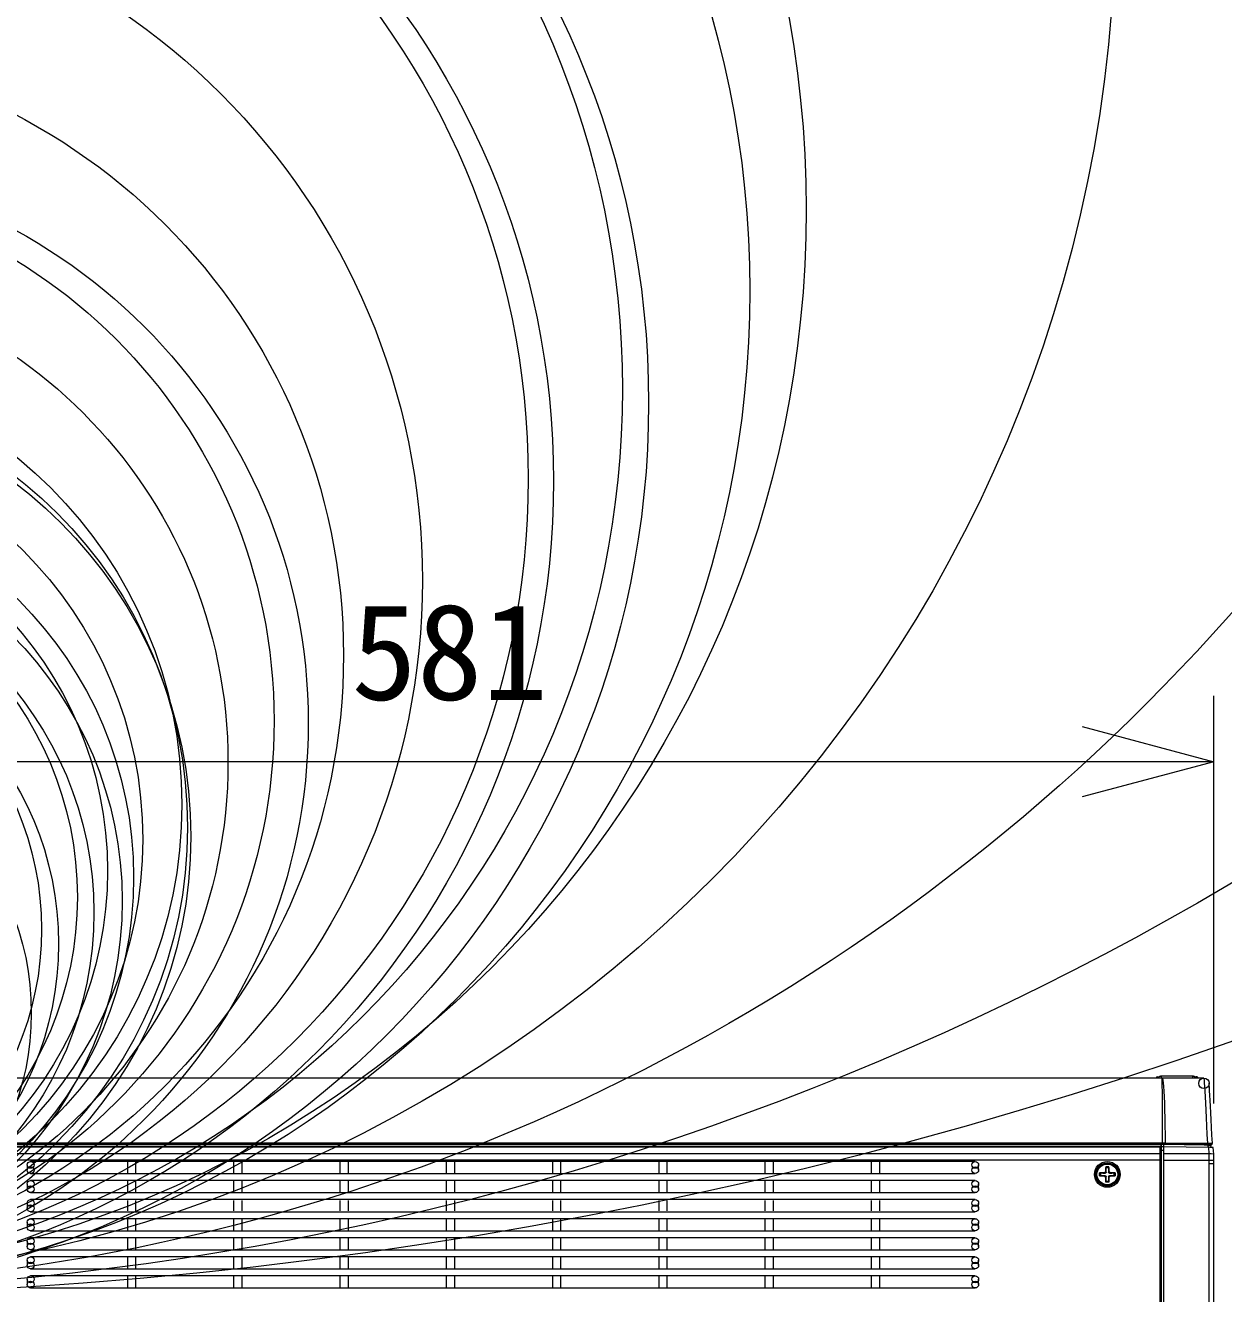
# Model space of a CAD drawing. Units: millimetres, scale not verified. Extents: x -78 to 92, y -146 to 196.
# Drawn here: x 12.45 to 35.23, y 25.14 to 49.25 of the extents above; entities that cross this region are included whole.
import ezdxf
from ezdxf.enums import TextEntityAlignment as Align

# ---------------------------------------------------------------- set-up
doc = ezdxf.new("R2010")
doc.units = ezdxf.units.MM
doc.header["$LTSCALE"] = 0.125
for name, color, linetype, lineweight in [('0-0_0', 7, 'Continuous', 20), ('0-4_GAIKEI', 1, 'Continuous', 18), ('0-5_SUNPO', 7, 'Continuous', 20)]:
    doc.layers.add(name, color=color, linetype=linetype, lineweight=lineweight)
doc.styles.add('ＭＳ ゴシック', font='')
doc.styles.get('ＭＳ ゴシック').set_extended_font_data('MS Gothic')

# ---------------------------------------------------------------- blocks, each defined once
blk = doc.blocks.new('_Open30')
at = {"layer": '0-0_0'}
blk.add_line((0, 0), (-1, 0), dxfattribs=at)
blk.add_lwpolyline([(-1, 0.26795), (0, 0), (-1, -0.26795)], dxfattribs=at)
blk = doc.blocks.new('D3')
at = {"layer": '0-5_SUNPO'}
for p, q in [((99.5296, 342.2495), (99.5296, 349.9957)), ((97.0296, 348.7457), (72.9899, 348.7457))]:
    blk.add_line(p, q, dxfattribs=at)
at = {"layer": '0-5_SUNPO', "xscale": 2.5, "yscale": 2.5}
blk.add_blockref('_Open30', (99.5296, 348.7457), dxfattribs=at)
at = {"layer": '0-5_SUNPO', "style": 'ＭＳ ゴシック'}
blk.add_text('581', height=1.833, dxfattribs=at).set_placement((83.1348, 349.3707), align=Align.BOTTOM_LEFT)

msp = doc.modelspace()

# ---------------------------------------------------------------- linework, layer by layer
at = {"layer": '0-4_GAIKEI', "color": 7}
msp.add_line((34.8528, 29.2336), (9.1599, 29.2336), dxfattribs=at)
at = {"layer": '0-4_GAIKEI'}
for p, q in [((9.1413, 27.9986), (35.0097, 27.9986)), ((9.143, 27.9783), (34.0398, 27.9783)), ((34.0413, 27.9835), (34.0413, 20.3094)), ((34.0914, 20.3085), (34.0914, 27.9727)), ((34.8052, 27.9603), (34.8047, 27.9711)), ((34.0247, 27.9344), (34.0398, 27.9192)), ((34.0914, 27.8585), (34.0413, 27.8585)), ((34.0379, 27.6754), (9.1449, 27.6754))]:
    msp.add_line(p, q, dxfattribs=at)
at = {"layer": '0-4_GAIKEI', "color": 8}
for p, q in [((12.483, 27.5835), (12.483, 27.4835)), ((30.5053, 27.6477), (12.5472, 27.6477)), ((14.393, 27.4327), (14.393, 27.6344)), ((14.5429, 27.6344), (14.5429, 27.4327)), ((16.4131, 27.4327), (16.4131, 27.6344)), ((16.563, 27.6344), (16.563, 27.4327)), ((18.4331, 27.4327), (18.4331, 27.6344)), ((18.583, 27.6344), (18.583, 27.4327)), ((20.4532, 27.4327), (20.4532, 27.6344)), ((20.6029, 27.6344), (20.6029, 27.4327)), ((22.4731, 27.4327), (22.4731, 27.6344)), ((22.6229, 27.6344), (22.6229, 27.4327)), ((24.4931, 27.4327), (24.4931, 27.6344)), ((24.6429, 27.6344), (24.6429, 27.4327)), ((26.5131, 27.4327), (26.5131, 27.6344)), ((26.6629, 27.6344), (26.6629, 27.4327)), ((28.5331, 27.4327), (28.5331, 27.6344)), ((28.6829, 27.6344), (28.6829, 27.4327)), ((30.5697, 27.4835), (30.5697, 27.5835)), ((12.5472, 27.4193), (30.5053, 27.4193)), ((30.5053, 27.2853), (12.5472, 27.2853)), ((14.393, 27.0702), (14.393, 27.272)), ((14.5429, 27.272), (14.5429, 27.0702)), ((16.4131, 27.0702), (16.4131, 27.272)), ((16.563, 27.272), (16.563, 27.0702)), ((18.4331, 27.0702), (18.4331, 27.272)), ((18.583, 27.272), (18.583, 27.0702)), ((20.4532, 27.0702), (20.4532, 27.272)), ((20.6029, 27.272), (20.6029, 27.0702)), ((22.4731, 27.0702), (22.4731, 27.272)), ((22.6229, 27.272), (22.6229, 27.0702)), ((24.4931, 27.0702), (24.4931, 27.272)), ((24.6429, 27.272), (24.6429, 27.0702)), ((26.5131, 27.0702), (26.5131, 27.272)), ((26.6629, 27.272), (26.6629, 27.0702)), ((28.5331, 27.0702), (28.5331, 27.272)), ((28.6829, 27.272), (28.6829, 27.0702)), ((12.483, 27.221), (12.483, 27.1212)), ((12.5472, 27.057), (30.5053, 27.057)), ((30.5697, 27.1212), (30.5697, 27.221)), ((12.483, 26.8586), (12.483, 26.7587)), ((30.5053, 26.9228), (12.5472, 26.9228)), ((14.393, 26.7078), (14.393, 26.9095)), ((14.5429, 26.9095), (14.5429, 26.7078)), ((16.4131, 26.7078), (16.4131, 26.9095)), ((16.563, 26.9095), (16.563, 26.7078)), ((18.4331, 26.7078), (18.4331, 26.9095)), ((18.583, 26.9095), (18.583, 26.7078)), ((20.4532, 26.7078), (20.4532, 26.9095)), ((20.6029, 26.9095), (20.6029, 26.7078)), ((22.4731, 26.7078), (22.4731, 26.9095)), ((22.6229, 26.9095), (22.6229, 26.7078)), ((24.4931, 26.7078), (24.4931, 26.9095)), ((24.6429, 26.9095), (24.6429, 26.7078)), ((26.5131, 26.7078), (26.5131, 26.9095)), ((26.6629, 26.9095), (26.6629, 26.7078)), ((28.5331, 26.7078), (28.5331, 26.9095)), ((28.6829, 26.9095), (28.6829, 26.7078)), ((30.5697, 26.7587), (30.5697, 26.8586)), ((12.5472, 26.6945), (30.5053, 26.6945)), ((30.5053, 26.5603), (12.5472, 26.5603)), ((14.393, 26.3452), (14.393, 26.547)), ((14.5429, 26.547), (14.5429, 26.3452)), ((16.4131, 26.3452), (16.4131, 26.547)), ((16.563, 26.547), (16.563, 26.3452)), ((18.4331, 26.3452), (18.4331, 26.547)), ((18.583, 26.547), (18.583, 26.3452)), ((20.4532, 26.3452), (20.4532, 26.547)), ((20.6029, 26.547), (20.6029, 26.3452)), ((22.4731, 26.3452), (22.4731, 26.547)), ((22.6229, 26.547), (22.6229, 26.3452)), ((24.4931, 26.3452), (24.4931, 26.547)), ((24.6429, 26.547), (24.6429, 26.3452)), ((26.5131, 26.3452), (26.5131, 26.547)), ((26.6629, 26.547), (26.6629, 26.3452)), ((28.5331, 26.3452), (28.5331, 26.547)), ((28.6829, 26.547), (28.6829, 26.3452)), ((12.483, 26.4961), (12.483, 26.3962)), ((12.5472, 26.332), (30.5053, 26.332)), ((30.5697, 26.3962), (30.5697, 26.4961)), ((12.483, 26.1335), (12.483, 26.0336)), ((30.5053, 26.1977), (12.5472, 26.1977)), ((14.393, 25.9827), (14.393, 26.1846)), ((14.5429, 26.1846), (14.5429, 25.9827)), ((16.4131, 25.9827), (16.4131, 26.1846)), ((16.563, 26.1846), (16.563, 25.9827)), ((18.4331, 25.9827), (18.4331, 26.1846)), ((18.583, 26.1846), (18.583, 25.9827)), ((20.4532, 25.9827), (20.4532, 26.1846)), ((20.6029, 26.1846), (20.6029, 25.9827)), ((22.4731, 25.9827), (22.4731, 26.1846)), ((22.6229, 26.1846), (22.6229, 25.9827)), ((24.4931, 25.9827), (24.4931, 26.1846)), ((24.6429, 26.1846), (24.6429, 25.9827)), ((26.5131, 25.9827), (26.5131, 26.1846)), ((26.6629, 26.1846), (26.6629, 25.9827)), ((28.5331, 25.9827), (28.5331, 26.1846)), ((28.6829, 26.1846), (28.6829, 25.9827)), ((30.5697, 26.0336), (30.5697, 26.1335)), ((12.5472, 25.9694), (30.5053, 25.9694)), ((30.5053, 25.8352), (12.5472, 25.8352)), ((14.393, 25.6202), (14.393, 25.8221)), ((14.5429, 25.8221), (14.5429, 25.6202)), ((16.4131, 25.6202), (16.4131, 25.8221)), ((16.563, 25.8221), (16.563, 25.6202)), ((18.4331, 25.6202), (18.4331, 25.8221)), ((18.583, 25.8221), (18.583, 25.6202)), ((20.4532, 25.6202), (20.4532, 25.8221)), ((20.6029, 25.8221), (20.6029, 25.6202)), ((22.4731, 25.6202), (22.4731, 25.8221)), ((22.6229, 25.8221), (22.6229, 25.6202)), ((24.4931, 25.6202), (24.4931, 25.8221)), ((24.6429, 25.8221), (24.6429, 25.6202)), ((26.5131, 25.6202), (26.5131, 25.8221)), ((26.6629, 25.8221), (26.6629, 25.6202)), ((28.5331, 25.6202), (28.5331, 25.8221)), ((28.6829, 25.8221), (28.6829, 25.6202)), ((12.483, 25.771), (12.483, 25.6712)), ((12.5472, 25.607), (30.5053, 25.607)), ((30.5697, 25.6712), (30.5697, 25.771)), ((12.483, 25.4085), (12.483, 25.3087)), ((30.5053, 25.4729), (12.5472, 25.4729)), ((14.393, 25.2578), (14.393, 25.4595)), ((14.5429, 25.4595), (14.5429, 25.2578)), ((16.4131, 25.2578), (16.4131, 25.4595)), ((16.563, 25.4595), (16.563, 25.2578)), ((18.4331, 25.2578), (18.4331, 25.4595)), ((18.583, 25.4595), (18.583, 25.2578)), ((20.4532, 25.2578), (20.4532, 25.4595)), ((20.6029, 25.4595), (20.6029, 25.2578)), ((22.4731, 25.2578), (22.4731, 25.4595)), ((22.6229, 25.4595), (22.6229, 25.2578)), ((24.4931, 25.2578), (24.4931, 25.4595)), ((24.6429, 25.4595), (24.6429, 25.2578)), ((26.5131, 25.2578), (26.5131, 25.4595)), ((26.6629, 25.4595), (26.6629, 25.2578)), ((28.5331, 25.2578), (28.5331, 25.4595)), ((28.6829, 25.4595), (28.6829, 25.2578)), ((30.5697, 25.3087), (30.5697, 25.4085)), ((12.5472, 25.2445), (30.5053, 25.2445))]:
    msp.add_line(p, q, dxfattribs=at)
at = {"layer": '0-4_GAIKEI', "color": 7}
for points in [[(34.0403, 29.2686), (34.0363, 29.2683), (34.0321, 29.2682), (34.0282, 29.2675), (34.0242, 29.2668), (34.0203, 29.2656), (34.0166, 29.2642), (34.0129, 29.2627), (34.0091, 29.261), (34.0054, 29.2591), (34.0019, 29.2568), (33.9984, 29.2544), (33.9948, 29.2516), (33.9914, 29.2485), (33.9882, 29.2457), (33.9849, 29.2423), (33.9821, 29.2388)], [(33.9821, 29.2388), (33.9834, 29.2389), (33.9906, 29.2389), (33.9964, 29.2392), (34.0038, 29.2393), (34.0118, 29.2395), (34.6724, 29.2395), (34.6801, 29.2393), (34.6869, 29.2392), (34.692, 29.2389), (34.6957, 29.2389), (34.698, 29.2388), (34.6986, 29.2388)], [(34.6404, 29.2336), (34.6404, 29.2686), (34.0403, 29.2686), (34.0403, 29.2336)], [(34.6986, 29.2388), (34.6925, 29.2457), (34.6891, 29.2485), (34.6858, 29.2516), (34.6824, 29.2544), (34.6788, 29.2568), (34.6752, 29.2591), (34.6717, 29.261), (34.668, 29.2627), (34.6641, 29.2642), (34.6603, 29.2656), (34.6566, 29.2668), (34.6525, 29.2675), (34.6485, 29.2682), (34.6445, 29.2683), (34.6404, 29.2686)], [(35.0091, 27.982), (35.0097, 27.9986), (35.0126, 27.9986), (35.0044, 28.1511), (34.9966, 28.2999), (34.9892, 28.4421), (34.9822, 28.5761), (34.9757, 28.6996), (34.9698, 28.8106), (34.9647, 28.9076), (34.9605, 28.9892), (34.957, 29.0538), (34.9546, 29.1008), (34.9533, 29.1293), (34.9525, 29.1388)], [(34.9322, 27.9581), (34.8544, 27.9595), (34.8537, 27.9703), (34.9169, 27.9692), (34.9234, 27.9691), (34.9298, 27.9691), (34.9428, 27.9687), (34.9548, 27.9686), (34.966, 27.9683), (34.9757, 27.9681), (34.9833, 27.9681), (34.9889, 27.9678), (34.9938, 27.9678)], [(34.0404, 20.2882), (34.0404, 20.3094), (34.0413, 20.3094), (34.0914, 20.3085), (34.0914, 20.2664), (34.24, 20.3074), (34.3794, 20.3734), (34.9915, 20.7296), (35.0281, 20.7663), (35.0414, 20.816), (35.0414, 27.6027), (35.0409, 27.672), (35.0397, 27.7287), (35.038, 27.7852), (35.0314, 27.9162), (35.0299, 27.9162), (35.0258, 27.9165), (35.0191, 27.9165), (35.0096, 27.9166), (34.998, 27.917), (34.9845, 27.9171)], [(34.9326, 27.9581), (34.9412, 27.958), (34.949, 27.9577), (34.9564, 27.9576), (34.9629, 27.9575), (34.9686, 27.9572), (34.9794, 27.9572), (34.9817, 27.9171)]]:
    msp.add_lwpolyline(points, dxfattribs=at)
at = {"layer": '0-4_GAIKEI'}
for points in [[(34.0678, 27.9835), (34.0678, 27.9986), (34.0675, 28.1638), (34.0672, 28.3247), (34.0666, 28.4789), (34.0657, 28.6239), (34.0651, 28.7576), (34.064, 28.8781), (34.0629, 28.9831), (34.0616, 29.0714), (34.0602, 29.1417), (34.0589, 29.1923), (34.0575, 29.2232), (34.056, 29.2336), (34.0632, 29.2232), (34.0703, 29.1923), (34.0773, 29.1417), (34.084, 29.0714), (34.0902, 28.9831), (34.096, 28.8781), (34.1009, 28.7576), (34.1052, 28.6239), (34.109, 28.4789), (34.1117, 28.3247), (34.1137, 28.1638), (34.1147, 27.9986)], [(34.8528, 29.2336), (34.854, 29.2232), (34.856, 29.1923), (34.8592, 29.1417), (34.8633, 29.0714), (34.868, 28.9831), (34.8736, 28.8781), (34.88, 28.7576), (34.8867, 28.6239), (34.8942, 28.4789), (34.9019, 28.3247), (34.9099, 28.1638), (34.9179, 27.9986), (34.9177, 27.9834), (34.1146, 27.9974), (34.1146, 27.9986)], [(34.8537, 27.9703), (34.1136, 27.9833), (34.0914, 27.9835), (9.1413, 27.9835), (9.293, 27.981), (9.306, 27.9799)], [(34.1136, 27.9833), (34.1142, 27.9873), (34.1146, 27.9974), (34.0919, 27.9977), (9.1599, 27.9977), (9.155, 27.9976), (9.1488, 27.9976), (9.1475, 27.9977), (9.1492, 27.9923), (9.1521, 27.9876), (9.1567, 27.985), (9.1623, 27.9835)], [(34.0379, 21.4228), (34.0379, 27.7906), (34.0383, 27.9178), (34.0398, 27.9192), (34.0398, 27.9783), (34.0413, 27.9798), (34.0399, 27.9835)], [(34.8544, 27.9595), (34.0914, 27.9727), (34.0413, 27.9737)], [(34.0914, 27.9835), (34.0915, 27.9838), (34.0915, 27.9886), (34.0918, 27.9907), (34.0918, 27.993), (34.0919, 27.9954), (34.0919, 27.9977)], [(34.9169, 27.9692), (34.9174, 27.9733), (34.9177, 27.9834), (34.9256, 27.9833), (34.9334, 27.983), (34.9487, 27.983), (34.9626, 27.9827), (34.9762, 27.9825), (34.9877, 27.9824), (34.9966, 27.9822), (35.0035, 27.9822), (35.0076, 27.982), (35.0091, 27.982)], [(34.0379, 27.7906), (34.0377, 27.7907), (34.0376, 27.7907), (34.0367, 27.7911), (34.0355, 27.7912), (34.0339, 27.7912), (34.0323, 27.7914), (34.0302, 27.7916), (34.0278, 27.7917), (9.1548, 27.7917), (9.1526, 27.7916), (9.1504, 27.7914), (9.1486, 27.7912), (9.1471, 27.7912), (9.146, 27.7911), (9.1451, 27.7907), (9.1449, 27.7906)], [(34.0413, 21.6184), (34.0231, 21.6184), (34.0231, 27.7917), (34.0233, 27.9197), (9.1592, 27.9197)], [(34.0231, 27.732), (34.0302, 27.732), (34.0323, 27.7317), (34.0413, 27.7317)], [(34.0413, 27.9335), (34.0538, 27.9333), (34.0662, 27.9332), (34.0789, 27.9328), (34.0914, 27.9328), (34.9371, 27.918), (34.9432, 27.7917), (34.945, 27.7312), (34.946, 27.6706), (34.9465, 27.6027)], [(35.038, 27.7852), (35.0253, 27.7897), (34.991, 27.7919), (34.9432, 27.7917), (34.0914, 27.7939)], [(34.9343, 27.918), (34.9322, 27.9581), (34.9326, 27.9581)], [(34.9845, 27.9171), (34.9697, 27.9175), (34.9538, 27.9176), (34.9454, 27.9178), (34.9371, 27.918)], [(35.039, 27.7518), (35.039, 27.7543), (35.0389, 27.7562)], [(32.9872, 27.5495), (32.9867, 27.5116), (32.9865, 27.4731), (32.9888, 27.4575), (32.9912, 27.4415), (32.9908, 27.4889), (32.9902, 27.5349)], [(33.0424, 27.5349), (33.0419, 27.4889), (33.0414, 27.4415), (33.0438, 27.4575), (33.0463, 27.4731), (33.0458, 27.5116), (33.0453, 27.5495)], [(34.0914, 27.6729), (34.946, 27.6706), (34.9939, 27.6713), (35.0283, 27.6719), (35.0409, 27.672)], [(35.0414, 27.6027), (34.9465, 27.6027), (34.9465, 21.9759)], [(32.8853, 27.4298), (32.8855, 27.4035), (32.8853, 27.3773), (32.8703, 27.3745), (32.8703, 27.4327)], [(32.8703, 27.3745), (32.9083, 27.374), (32.9469, 27.3736), (32.9627, 27.376), (32.9782, 27.3786), (32.9311, 27.3781), (32.8853, 27.3773)], [(32.9469, 27.4335), (32.9533, 27.4341), (32.9595, 27.4358), (32.9654, 27.4383), (32.9709, 27.442), (32.9759, 27.4465), (32.98, 27.4519), (32.983, 27.4577), (32.9853, 27.4641), (32.9861, 27.4683), (32.9865, 27.4731)], [(32.9865, 27.3342), (32.9858, 27.3404), (32.9842, 27.3468), (32.9815, 27.3525), (32.978, 27.3583), (32.9734, 27.3631), (32.968, 27.3671), (32.9622, 27.3703), (32.9557, 27.3725), (32.9514, 27.3732), (32.9469, 27.3736)], [(32.9912, 27.4415), (32.9911, 27.4394), (32.9906, 27.4372), (32.9895, 27.4349), (32.9881, 27.4332), (32.9867, 27.4317), (32.9848, 27.4304), (32.9812, 27.4289), (32.9797, 27.4288), (32.9782, 27.4288)], [(32.9782, 27.3786), (32.9806, 27.3783), (32.9828, 27.3777), (32.9848, 27.3768), (32.9867, 27.3755), (32.9883, 27.374), (32.9895, 27.3722), (32.9903, 27.3703), (32.9908, 27.3682), (32.9912, 27.367), (32.9912, 27.3654)], [(32.9902, 27.2724), (33.0165, 27.2726), (33.0424, 27.2724), (33.0453, 27.2577), (33.0165, 27.2573), (32.9872, 27.2577)], [(33.0545, 27.4288), (33.0522, 27.4288), (33.0499, 27.4294), (33.0479, 27.4303), (33.0458, 27.4318), (33.0444, 27.4334), (33.0433, 27.4349), (33.0423, 27.4368), (33.0417, 27.4388), (33.0416, 27.4402), (33.0414, 27.4415)], [(33.0414, 27.3654), (33.0417, 27.3677), (33.0423, 27.37), (33.0432, 27.3722), (33.0444, 27.374), (33.046, 27.3755), (33.0478, 27.3767), (33.0497, 27.3776), (33.0515, 27.3782), (33.053, 27.3783), (33.0545, 27.3786)], [(33.0453, 27.2577), (33.0458, 27.2956), (33.0463, 27.3342), (33.0438, 27.3497), (33.0414, 27.3654), (33.0419, 27.3182), (33.0424, 27.2724)], [(33.0463, 27.4731), (33.0469, 27.4667), (33.0484, 27.4604), (33.0512, 27.4545), (33.0548, 27.4489), (33.0591, 27.444), (33.0646, 27.44), (33.0706, 27.4368), (33.077, 27.4348), (33.0813, 27.4337), (33.0858, 27.4335)], [(33.0858, 27.3736), (33.0793, 27.3731), (33.0732, 27.3714), (33.0672, 27.3688), (33.0619, 27.365), (33.0569, 27.3606), (33.0529, 27.3553), (33.0497, 27.3495), (33.0474, 27.343), (33.0467, 27.3387), (33.0463, 27.3342)], [(33.1625, 27.4327), (33.1244, 27.4332), (33.0858, 27.4335), (33.0701, 27.4312), (33.0545, 27.4288), (33.1018, 27.4291), (33.1475, 27.4298)], [(33.1475, 27.3773), (33.1473, 27.4035), (33.1475, 27.4298), (33.1625, 27.4327), (33.1627, 27.4035), (33.1625, 27.3745)]]:
    msp.add_lwpolyline(points, dxfattribs=at)
for points in [[(34.0247, 27.9344), (9.1579, 27.9344), (9.1592, 27.9328), (34.0233, 27.9328)], [(34.0233, 27.9328), (34.0338, 27.9284), (34.0383, 27.9178), (34.0337, 27.9192), (34.0233, 27.9197)], [(33.0453, 27.5495), (33.0165, 27.5499), (32.9872, 27.5495), (32.9902, 27.5349), (33.0165, 27.5345), (33.0424, 27.5349)], [(32.8853, 27.4298), (32.9311, 27.4291), (32.9782, 27.4288), (32.9627, 27.4312), (32.9469, 27.4335), (32.9083, 27.4332), (32.8703, 27.4327)], [(32.9902, 27.2724), (32.9908, 27.3182), (32.9912, 27.3654), (32.9888, 27.3497), (32.9865, 27.3342), (32.9867, 27.2956), (32.9872, 27.2577)], [(33.1475, 27.3773), (33.1018, 27.3781), (33.0545, 27.3786), (33.0701, 27.376), (33.0858, 27.3736), (33.1244, 27.374), (33.1625, 27.3745)]]:
    msp.add_lwpolyline(points, close=True, dxfattribs=at)
for centre, radius in [((6.9873, 110.3649), 85.2785), ((6.93, 81.0102), 55.8478), ((6.9175, 63.209), 37.9706), ((6.9221, 51.5664), 26.2522), ((6.9381, 45.7428), 20.3523), ((7.1783, 44.2042), 19.041), ((6.9334, 42.3311), 16.8648), ((7.3171, 42.0655), 16.9783), ((7.1435, 40.5846), 15.3451), ((6.9206, 40.627), 15.0846), ((6.9178, 38.695), 13.0768), ((6.9149, 37.274), 11.5799), ((7.159, 35.9826), 10.6666), ((6.9192, 36.0264), 10.2563), ((6.9104, 35.2345), 9.3886), ((6.9088, 34.4346), 8.5128), ((7.0756, 33.9969), 8.4528), ((7.161, 33.8251), 8.4326), ((6.9073, 33.7685), 7.7707), ((7.0703, 33.0537), 7.4335), ((6.9107, 33.1712), 7.0974), ((7.1544, 32.6017), 7.1329), ((7.0645, 32.3833), 6.687), ((6.9115, 32.674), 6.5242), ((6.9203, 32.06), 5.8341), ((7.063, 31.7875), 6.0149), ((7.3315, 30.4698), 5.2285), ((33.0164, 27.4035), 0.2453), ((33.0163, 27.4033), 0.2204), ((33.0164, 27.4034), 0.215), ((33.0164, 27.4033), 0.2071), ((33.0164, 27.4034), 0.2003), ((33.0164, 27.4034), 0.1972)]:
    msp.add_circle(centre, radius, dxfattribs=at)
at = {"layer": '0-4_GAIKEI', "color": 7}
for centre, radius in [((33.9705, 29.249), 0.0155), ((34.711, 29.2502), 0.0169), ((34.7101, 29.2483), 0.0147), ((34.7098, 29.247), 0.0134), ((34.8529, 29.1338), 0.0997), ((34.9941, 27.9829), 0.0151)]:
    msp.add_circle(centre, radius, dxfattribs=at)
at = {"layer": '0-4_GAIKEI', "color": 8}
for centre, radius in [((12.5472, 27.5835), 0.0642), ((12.5472, 27.4835), 0.0642), ((30.5053, 27.5835), 0.0642), ((30.5055, 27.4835), 0.0642), ((12.5472, 27.2211), 0.0642), ((30.5053, 27.2211), 0.0642), ((12.5471, 27.1211), 0.0641), ((30.5056, 27.1211), 0.0641), ((12.5471, 26.8587), 0.0641), ((12.5471, 26.7586), 0.0641), ((30.5053, 26.8586), 0.0642), ((30.5056, 26.7586), 0.0641), ((12.5471, 26.4962), 0.0641), ((30.5053, 26.4961), 0.0642), ((12.5472, 26.3962), 0.0642), ((30.5055, 26.3962), 0.0642), ((12.5471, 26.1336), 0.0641), ((12.5471, 26.0335), 0.0641), ((30.5053, 26.1335), 0.0642), ((30.5056, 26.0336), 0.0641), ((12.5471, 25.7711), 0.0641), ((30.5053, 25.771), 0.0642), ((12.5471, 25.6711), 0.0641), ((30.5056, 25.6711), 0.0641), ((12.5472, 25.4087), 0.0642), ((12.5472, 25.3087), 0.0642), ((30.5053, 25.4087), 0.0642), ((30.5055, 25.3087), 0.0642)]:
    msp.add_circle(centre, radius, dxfattribs=at)

# ---------------------------------------------------------------- block references
at = {"layer": '0-5_SUNPO'}
msp.add_blockref('D3', (-64.4907, -313.4977), dxfattribs=at)

doc.saveas('drawing.dxf')
